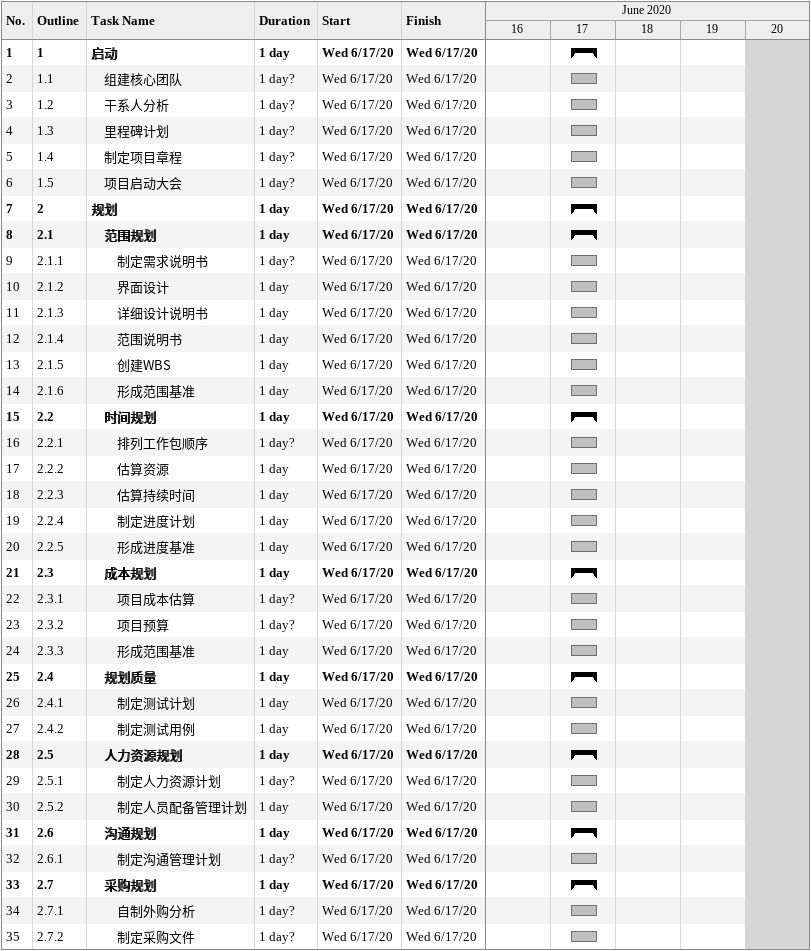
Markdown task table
| ID | WBS | Task | Duration | Start | Finish |
|---|---|---|---|---|---|
| 1 | 1 | **启动** | 1d | 2020-06-17 | 2020-06-17 |
| 2 | 1.1 | 组建核心团队 | 1d? | 2020-06-17 | 2020-06-17 |
| 3 | 1.2 | 干系人分析 | 1d? | 2020-06-17 | 2020-06-17 |
| 4 | 1.3 | 里程碑计划 | 1d? | 2020-06-17 | 2020-06-17 |
| 5 | 1.4 | 制定项目章程 | 1d? | 2020-06-17 | 2020-06-17 |
| 6 | 1.5 | 项目启动大会 | 1d? | 2020-06-17 | 2020-06-17 |
| 7 | 2 | **规划** | 1d | 2020-06-17 | 2020-06-17 |
| 8 | 2.1 | **范围规划** | 1d | 2020-06-17 | 2020-06-17 |
| 9 | 2.1.1 | 制定需求说明书 | 1d? | 2020-06-17 | 2020-06-17 |
| 10 | 2.1.2 | 界面设计 | 1d | 2020-06-17 | 2020-06-17 |
| 11 | 2.1.3 | 详细设计说明书 | 1d | 2020-06-17 | 2020-06-17 |
| 12 | 2.1.4 | 范围说明书 | 1d | 2020-06-17 | 2020-06-17 |
| 13 | 2.1.5 | 创建WBS | 1d | 2020-06-17 | 2020-06-17 |
| 14 | 2.1.6 | 形成范围基准 | 1d | 2020-06-17 | 2020-06-17 |
| 15 | 2.2 | **时间规划** | 1d | 2020-06-17 | 2020-06-17 |
| 16 | 2.2.1 | 排列工作包顺序 | 1d? | 2020-06-17 | 2020-06-17 |
| 17 | 2.2.2 | 估算资源 | 1d | 2020-06-17 | 2020-06-17 |
| 18 | 2.2.3 | 估算持续时间 | 1d | 2020-06-17 | 2020-06-17 |
| 19 | 2.2.4 | 制定进度计划 | 1d | 2020-06-17 | 2020-06-17 |
| 20 | 2.2.5 | 形成进度基准 | 1d | 2020-06-17 | 2020-06-17 |
| 21 | 2.3 | **成本规划** | 1d | 2020-06-17 | 2020-06-17 |
| 22 | 2.3.1 | 项目成本估算 | 1d? | 2020-06-17 | 2020-06-17 |
| 23 | 2.3.2 | 项目预算 | 1d? | 2020-06-17 | 2020-06-17 |
| 24 | 2.3.3 | 形成范围基准 | 1d | 2020-06-17 | 2020-06-17 |
| 25 | 2.4 | **规划质量** | 1d | 2020-06-17 | 2020-06-17 |
| 26 | 2.4.1 | 制定测试计划 | 1d | 2020-06-17 | 2020-06-17 |
| 27 | 2.4.2 | 制定测试用例 | 1d | 2020-06-17 | 2020-06-17 |
| 28 | 2.5 | **人力资源规划** | 1d | 2020-06-17 | 2020-06-17 |
| 29 | 2.5.1 | 制定人力资源计划 | 1d? | 2020-06-17 | 2020-06-17 |
| 30 | 2.5.2 | 制定人员配备管理计划 | 1d | 2020-06-17 | 2020-06-17 |
| 31 | 2.6 | **沟通规划** | 1d | 2020-06-17 | 2020-06-17 |
| 32 | 2.6.1 | 制定沟通管理计划 | 1d? | 2020-06-17 | 2020-06-17 |
| 33 | 2.7 | **采购规划** | 1d | 2020-06-17 | 2020-06-17 |
| 34 | 2.7.1 | 自制外购分析 | 1d? | 2020-06-17 | 2020-06-17 |
| 35 | 2.7.2 | 制定采购文件 | 1d? | 2020-06-17 | 2020-06-17 |
